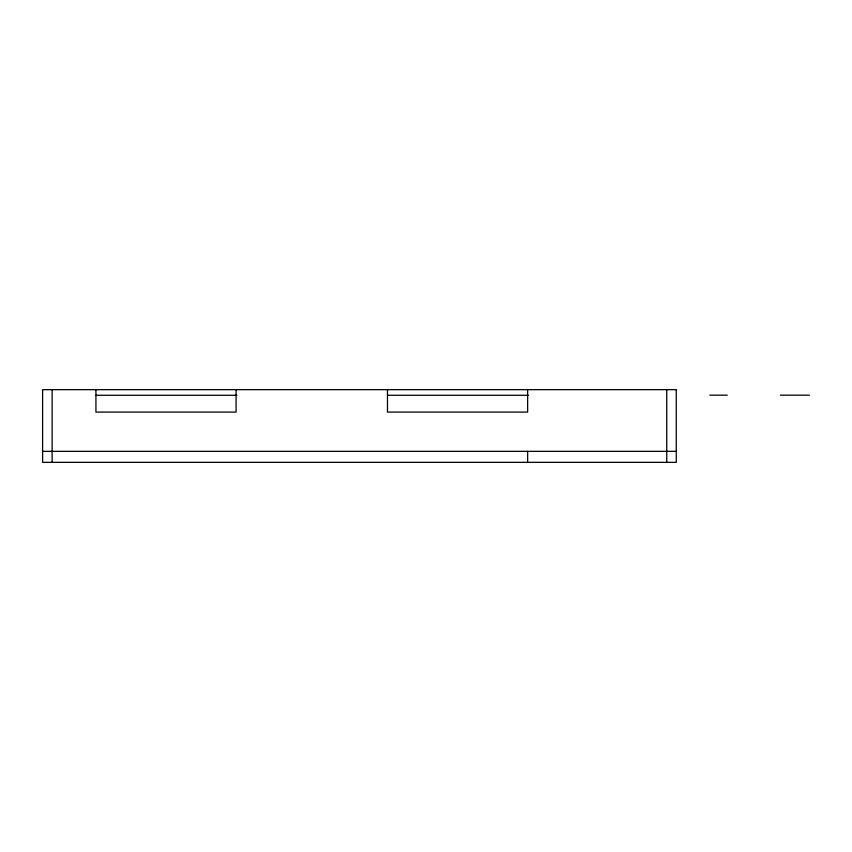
<?xml version="1.0" encoding="UTF-8"?>
<svg xmlns="http://www.w3.org/2000/svg" width="852" height="852" viewBox="0 0 852 852"><rect width="100%" height="100%" fill="white"/><g stroke="black" fill="none" stroke-linecap="round" stroke-linejoin="round"><path stroke-width="1.28" d="M709.844 395.168L727.278 395.168M780.347 395.168L809.4 395.168M96.084 395.275L236.909 395.275M387.628 395.275L528.453 395.275M42.6 451.336L676.264 451.336M666.743 389.662L666.743 462.338M527.633 389.662L527.633 412.091L387.468 412.091L387.468 389.662M527.633 451.336L527.633 462.338M236.089 389.662L236.089 412.091L95.925 412.091L95.925 389.662M52.132 389.662L52.132 462.338M676.264 389.662L42.6 389.662L42.6 462.338L676.264 462.338L676.264 389.662"/></g></svg>
